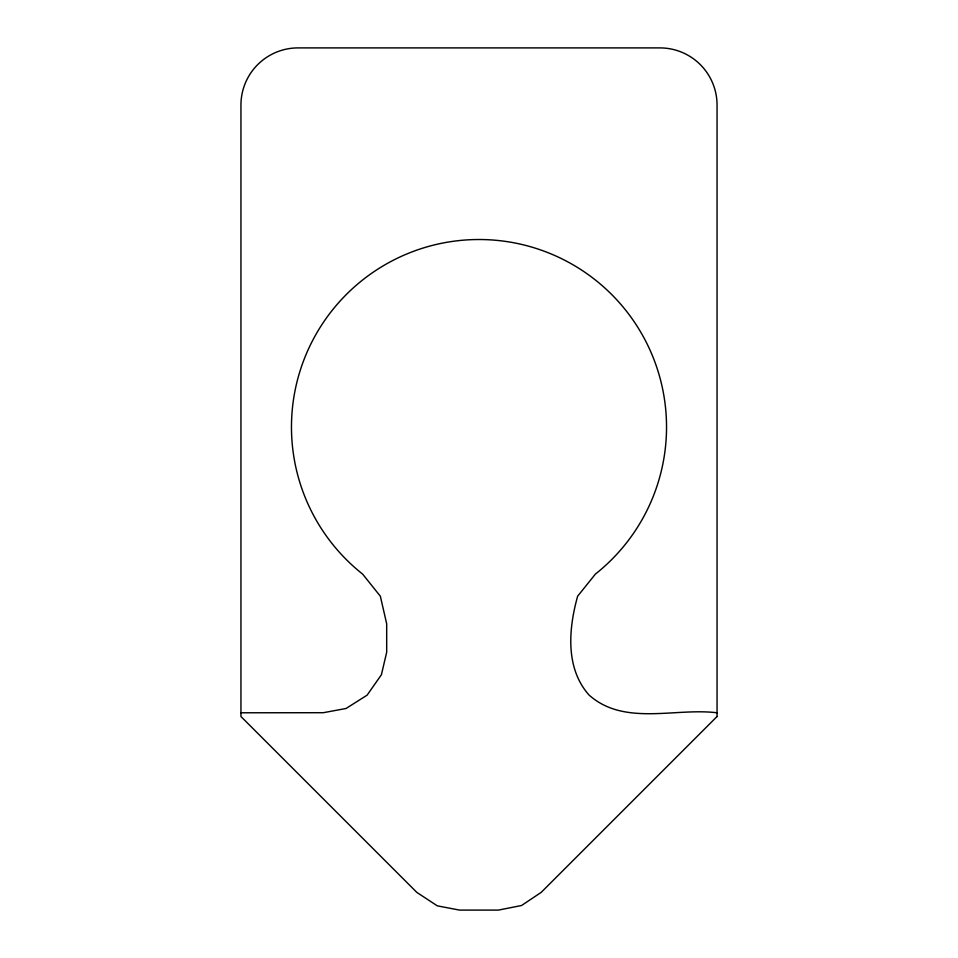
<?xml version="1.0" encoding="UTF-8"?>
<svg xmlns="http://www.w3.org/2000/svg" width="958" height="958" viewBox="0 0 958 958"><rect width="100%" height="100%" fill="white"/><g stroke="black" fill="none" stroke-linecap="round" stroke-linejoin="round"><path stroke-width="1.44" d="M240.949 712.788L323.313 712.704L346.054 708.489L367.106 695.161L381.404 674.755L386.685 652.242L386.685 623.814L380.35 596.211L362.639 574.117A187.54 187.54 0 0 1 341.359 299.674A187.54 187.54 0 0 1 616.641 299.674A187.54 187.54 0 0 1 595.361 574.117L577.638 596.211C568.597 628.508 565.076 668.133 589.05 695.041C624.197 726.404 674.995 707.555 717.051 712.788M717.051 716.512L541.174 892.389L521.559 905.502L498.423 910.1L459.577 910.1L437.327 905.861L416.826 892.389L240.949 716.512L240.949 105.033A57.133 57.133 0 0 1 298.082 47.9L659.918 47.9A57.133 57.133 0 0 1 717.051 105.033L717.051 716.512"/></g></svg>
